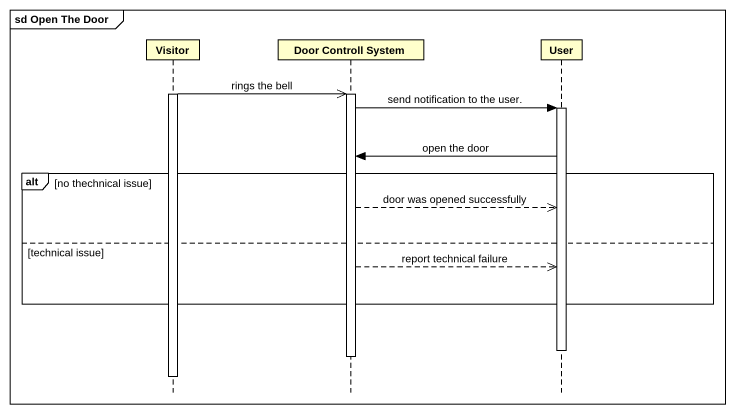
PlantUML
@startuml
mainframe sd Open The Door
hide footbox
participant Visitor
participant "Door Controll System" as Door_Controll_System
participant User

activate Visitor
Visitor ->> Door_Controll_System : rings the bell
activate Door_Controll_System
Door_Controll_System -> User : send notification to the user.
activate User
User -> Door_Controll_System : open the door
alt no thechnical issue
  Door_Controll_System -->> User : door was opened successfully
else technical issue
  Door_Controll_System -->> User : report technical failure
end
deactivate User
deactivate Door_Controll_System
deactivate Visitor
@enduml
